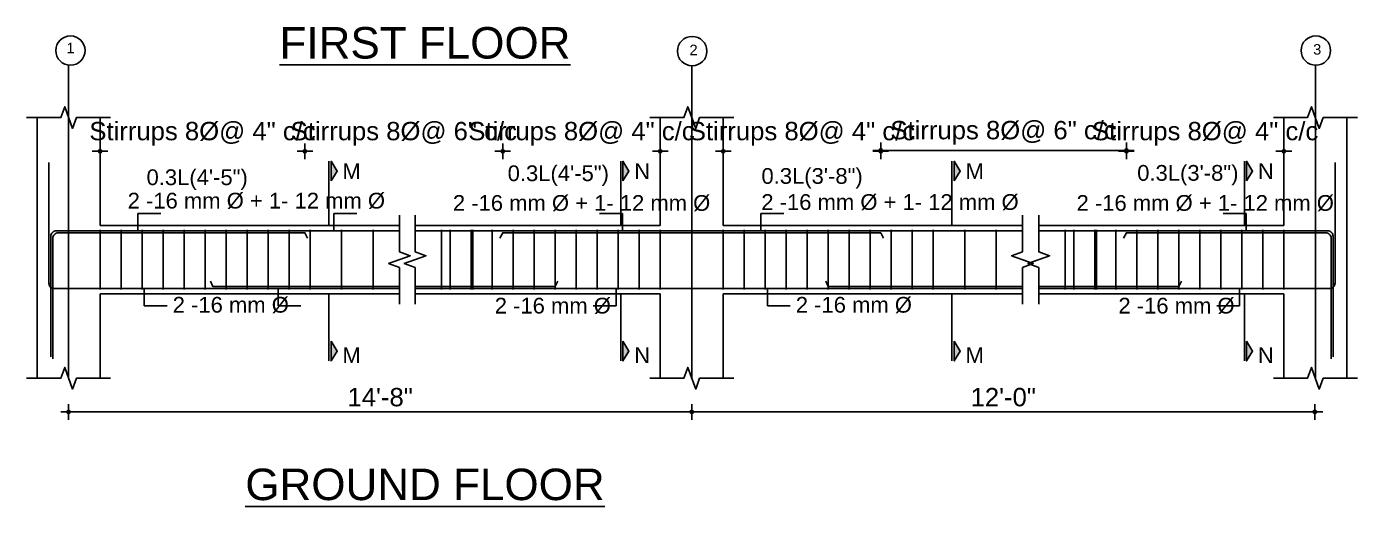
# Model space of a CAD drawing. Header units: inches. Extents: x 10143 to 33197, y -150 to 3760.
# Drawn here: x 14974 to 15481, y 893 to 1076 of the extents above; entities that cross this region are included whole.
import ezdxf
from ezdxf.enums import TextEntityAlignment as Align

# ---------------------------------------------------------------- set-up
doc = ezdxf.new("R2010")
doc.units = ezdxf.units.IN
doc.header["$LTSCALE"] = 0.5
doc.header["$MEASUREMENT"] = 0
doc.header["$PDMODE"] = 66
doc.layers.add('DIMENSION', color=5, linetype='Continuous')
doc.styles.add('1.8', font='times.ttf', dxfattribs={"width": 0.8, "height": 6})
doc.styles.add('style1', font='arial.ttf', dxfattribs={"height": 7})
doc.dimstyles.new('1.4', dxfattribs={"dimscale": 0, "dimtxt": 6, "dimasz": 0.5, "dimexe": 2, "dimexo": 9, "dimgap": 2, "dimtad": 1, "dimdec": 0, "dimlfac": 0.5, "dimzin": 3, "dimdsep": 46, "dimlunit": 4, "dimtxsty": '1.8', "dimblk": 'DIM', "dimcen": 3, "dimdle": 3, "dimse1": 1, "dimse2": 1, "dimclrd": 256, "dimclre": 256, "dimclrt": 7, "dimadec": 1, "dimazin": 2, "dimtfac": 1, "dimtdec": 0, "dimtix": 1, "dimtofl": 0, "dimtmove": 2, "dimatfit": 3, "dimldrblk": 'ARW', "dimfxl": 2, "dimfrac": 2, "dimtolj": 2, "dimtzin": 0, "dimarcsym": 0})

# ---------------------------------------------------------------- blocks, each defined once
blk = doc.blocks.new('DIM')
at = {"layer": 'DIMENSION'}
h = blk.add_hatch(color=256, dxfattribs=at)
h.paths.add_polyline_path([(0, 1.3), (0, 0), (1.3, 0, 0.414214)])
h.paths.add_polyline_path([(1.3, 0), (0, 0), (0, -1.3, 0.414214)])
h.paths.add_polyline_path([(0, 0), (-1.3, 0, 0.414214), (0, -1.3)])
h.paths.add_polyline_path([(0, 1.3, 0.414214), (-1.3, 0), (0, 0)])
for p, q in [((-6, 0), (6, 0)), ((0, 6), (0, -6))]:
    blk.add_line(p, q, dxfattribs=at)
blk.add_circle((0, 0), 1.28, dxfattribs=at)
blk = doc.blocks.new('*D2639')
at = {"lineweight": -2, "transparency": 16777216}
for p, q in [((15001.89, 1028.74), (15001.39, 1028.74)), ((15080.89, 1028.74), (15081.39, 1028.74))]:
    blk.add_line(p, q, dxfattribs=at)
at = {"layer": 'Defpoints', "color": 0, "transparency": 16777216}
for p in [(15080.39, 1028.74), (15002.39, 1016.76), (15080.39, 1012.2)]:
    blk.add_point(p, dxfattribs=at)
at = {"lineweight": -2, "transparency": 16777216, "xscale": 0.5, "yscale": 0.5, "zscale": 0.5}
blk.add_blockref('DIM', (15002.39, 1028.74), dxfattribs=at)
at = {"lineweight": -2, "transparency": 16777216, "xscale": 0.5, "yscale": 0.5, "zscale": 0.5, "rotation": 180}
blk.add_blockref('DIM', (15080.39, 1028.74), dxfattribs=at)
at = {"color": 7, "transparency": 16777216, "insert": (15041.39, 1035.4), "char_height": 7, "attachment_point": 5, "style": 'style1'}
blk.add_mtext('\\A2;Stirrups 8%%C@ 4" c/c', dxfattribs=at)
blk = doc.blocks.new('ARW')
at = {"layer": 'DIMENSION'}
blk.add_lwpolyline([(-0.5, 0, 0, 3, 0), (-5.5, 0, 0, 0, 0), (-0.5, 0, 0, 0, 0)], format="xyseb", dxfattribs=at)
blk = doc.blocks.new('*D2640')
at = {"lineweight": -2, "transparency": 16777216}
for p, q in [((15079.89, 1028.74), (15079.39, 1028.74)), ((15156.25, 1028.74), (15156.75, 1028.74))]:
    blk.add_line(p, q, dxfattribs=at)
at = {"layer": 'Defpoints', "color": 0, "transparency": 16777216}
for p in [(15155.75, 1028.74), (15080.39, 1012.2), (15155.75, 997.69)]:
    blk.add_point(p, dxfattribs=at)
at = {"lineweight": -2, "transparency": 16777216, "xscale": 0.5, "yscale": 0.5, "zscale": 0.5}
blk.add_blockref('DIM', (15080.39, 1028.74), dxfattribs=at)
at = {"lineweight": -2, "transparency": 16777216, "xscale": 0.5, "yscale": 0.5, "zscale": 0.5, "rotation": 180}
blk.add_blockref('DIM', (15155.75, 1028.74), dxfattribs=at)
at = {"color": 7, "transparency": 16777216, "insert": (15118.07, 1035.4), "char_height": 7, "attachment_point": 5, "style": 'style1'}
blk.add_mtext('\\A2;Stirrups 8%%C@ 6" c/c', dxfattribs=at)
blk = doc.blocks.new('*D2641')
at = {"lineweight": -2, "transparency": 16777216}
for p, q in [((15155.25, 1028.74), (15154.75, 1028.74)), ((15216.25, 1028.74), (15216.75, 1028.74))]:
    blk.add_line(p, q, dxfattribs=at)
at = {"layer": 'Defpoints', "color": 0, "transparency": 16777216}
for p in [(15215.75, 1028.74), (15215.75, 1015.2), (15155.75, 997.69)]:
    blk.add_point(p, dxfattribs=at)
at = {"lineweight": -2, "transparency": 16777216, "xscale": 0.5, "yscale": 0.5, "zscale": 0.5}
blk.add_blockref('DIM', (15155.75, 1028.74), dxfattribs=at)
at = {"lineweight": -2, "transparency": 16777216, "xscale": 0.5, "yscale": 0.5, "zscale": 0.5, "rotation": 180}
blk.add_blockref('DIM', (15215.75, 1028.74), dxfattribs=at)
at = {"color": 7, "transparency": 16777216, "insert": (15185.75, 1035.4), "char_height": 7, "attachment_point": 5, "style": 'style1'}
blk.add_mtext('\\A2;Stirrups 8%%C@ 4" c/c', dxfattribs=at)
blk = doc.blocks.new('*D2642')
at = {"lineweight": -2, "transparency": 16777216}
for p, q in [((15239.25, 1028.74), (15238.75, 1028.74)), ((15300.25, 1028.74), (15300.75, 1028.74))]:
    blk.add_line(p, q, dxfattribs=at)
at = {"layer": 'Defpoints', "color": 0, "transparency": 16777216}
for p in [(15239.75, 1028.74), (15239.75, 1015.2), (15299.75, 997.69)]:
    blk.add_point(p, dxfattribs=at)
at = {"lineweight": -2, "transparency": 16777216, "xscale": 0.5, "yscale": 0.5, "zscale": 0.5}
blk.add_blockref('DIM', (15239.75, 1028.74), dxfattribs=at)
at = {"lineweight": -2, "transparency": 16777216, "xscale": 0.5, "yscale": 0.5, "zscale": 0.5, "rotation": 180}
blk.add_blockref('DIM', (15299.75, 1028.74), dxfattribs=at)
at = {"color": 7, "transparency": 16777216, "insert": (15269.75, 1035.4), "char_height": 7, "attachment_point": 5, "style": 'style1'}
blk.add_mtext('\\A2;Stirrups 8%%C@ 4" c/c', dxfattribs=at)
blk = doc.blocks.new('*D2643')
at = {"lineweight": -2, "transparency": 16777216}
for p, q in [((15392.81, 1028.74), (15392.31, 1028.74)), ((15453.81, 1028.74), (15454.31, 1028.74))]:
    blk.add_line(p, q, dxfattribs=at)
at = {"layer": 'Defpoints', "color": 0, "transparency": 16777216}
for p in [(15453.31, 1028.74), (15453.31, 1015.2), (15393.31, 997.69)]:
    blk.add_point(p, dxfattribs=at)
at = {"lineweight": -2, "transparency": 16777216, "xscale": 0.5, "yscale": 0.5, "zscale": 0.5}
blk.add_blockref('DIM', (15393.31, 1028.74), dxfattribs=at)
at = {"lineweight": -2, "transparency": 16777216, "xscale": 0.5, "yscale": 0.5, "zscale": 0.5, "rotation": 180}
blk.add_blockref('DIM', (15453.31, 1028.74), dxfattribs=at)
at = {"color": 7, "transparency": 16777216, "insert": (15423.31, 1035.4), "char_height": 7, "attachment_point": 5, "style": 'style1'}
blk.add_mtext('\\A2;Stirrups 8%%C@ 4" c/c', dxfattribs=at)
blk = doc.blocks.new('*D2645')
at = {"lineweight": -2, "transparency": 16777216}
blk.add_line((15300.25, 1029.11), (15392.81, 1029.11), dxfattribs=at)
at = {"layer": 'Defpoints', "color": 0, "transparency": 16777216}
for p in [(15393.31, 1029.11), (15299.75, 997.69), (15393.31, 997.69)]:
    blk.add_point(p, dxfattribs=at)
at = {"lineweight": -2, "transparency": 16777216, "xscale": 0.5, "yscale": 0.5, "zscale": 0.5, "rotation": 180}
blk.add_blockref('DIM', (15299.75, 1029.11), dxfattribs=at)
at = {"lineweight": -2, "transparency": 16777216, "xscale": 0.5, "yscale": 0.5, "zscale": 0.5}
blk.add_blockref('DIM', (15393.31, 1029.11), dxfattribs=at)
at = {"color": 7, "transparency": 16777216, "insert": (15346.53, 1035.77), "char_height": 7, "attachment_point": 5, "style": 'style1'}
blk.add_mtext('\\A2;Stirrups 8%%C@ 6" c/c', dxfattribs=at)
blk = doc.blocks.new('*D2637')
at = {"lineweight": -2, "transparency": 16777216}
blk.add_line((14990.89, 929.43), (15227.25, 929.43), dxfattribs=at)
at = {"layer": 'Defpoints', "color": 0, "transparency": 16777216}
for p in [(14990.39, 942.24), (15227.75, 942.24), (15227.75, 929.43)]:
    blk.add_point(p, dxfattribs=at)
at = {"lineweight": -2, "transparency": 16777216, "xscale": 0.5, "yscale": 0.5, "zscale": 0.5, "rotation": 180}
blk.add_blockref('DIM', (14990.39, 929.43), dxfattribs=at)
at = {"lineweight": -2, "transparency": 16777216, "xscale": 0.5, "yscale": 0.5, "zscale": 0.5}
blk.add_blockref('DIM', (15227.75, 929.43), dxfattribs=at)
at = {"color": 7, "transparency": 16777216, "insert": (15109.07, 935.01), "char_height": 7, "attachment_point": 5, "style": 'style1'}
blk.add_mtext('\\A2;{\\fArial TUR|b0|i0|c162|p34;1}4{\\fArial TUR|b0|i0|c162|p34;\'-}8{\\fArial TUR|b0|i0|c162|p34;"}', dxfattribs=at)
blk = doc.blocks.new('*D2638')
at = {"lineweight": -2, "transparency": 16777216}
blk.add_line((15228.25, 929.43), (15464.6, 929.43), dxfattribs=at)
at = {"layer": 'Defpoints', "color": 0, "transparency": 16777216}
for p in [(15227.75, 942.24), (15465.1, 942.24), (15465.1, 929.43)]:
    blk.add_point(p, dxfattribs=at)
at = {"lineweight": -2, "transparency": 16777216, "xscale": 0.5, "yscale": 0.5, "zscale": 0.5, "rotation": 180}
blk.add_blockref('DIM', (15227.75, 929.43), dxfattribs=at)
at = {"lineweight": -2, "transparency": 16777216, "xscale": 0.5, "yscale": 0.5, "zscale": 0.5}
blk.add_blockref('DIM', (15465.1, 929.43), dxfattribs=at)
at = {"color": 7, "transparency": 16777216, "insert": (15346.42, 935.01), "char_height": 7, "attachment_point": 5, "style": 'style1'}
blk.add_mtext('\\A2;{\\fArial TUR|b0|i0|c162|p34;1}2{\\fArial TUR|b0|i0|c162|p34;\'-}0{\\fArial TUR|b0|i0|c162|p34;"}', dxfattribs=at)

msp = doc.modelspace()

# ---------------------------------------------------------------- hatches: boundary and pattern name
for points in [[(15090.38, 1024.98), (15090.38, 1017.48), (15092.69, 1021.23)], [(15201.54, 1024.98), (15201.54, 1017.48), (15203.85, 1021.23)], [(15327.73, 1024.98), (15327.73, 1017.48), (15330.04, 1021.23)], [(15439.11, 1024.98), (15439.11, 1017.48), (15441.42, 1021.23)], [(15090.38, 948.84), (15090.38, 956.35), (15092.69, 952.59)], [(15201.54, 948.84), (15201.54, 956.35), (15203.85, 952.59)], [(15327.73, 948.84), (15327.73, 956.35), (15330.04, 952.59)], [(15439.11, 948.84), (15439.11, 956.35), (15441.42, 952.59)]]:
    msp.add_hatch(color=256).paths.add_polyline_path(points)

# ---------------------------------------------------------------- linework, layer by layer
for p, q in [((14990.39, 1041.6), (14990.39, 1061.55)), ((15227.75, 1041.6), (15227.75, 1061.55)), ((15465.31, 1041.6), (15465.31, 1061.55)), ((14978.39, 974.44), (14978.39, 1041.6)), ((14990.39, 1041.6), (14990.39, 942.24)), ((15002.39, 1000.44), (15002.39, 1041.6)), ((15215.75, 1000.44), (15215.75, 1041.6)), ((15227.75, 1041.6), (15227.75, 942.24)), ((15239.75, 1000.44), (15239.75, 1041.6)), ((15453.31, 1000.44), (15453.31, 1041.6)), ((15465.31, 1041.6), (15465.31, 942.24)), ((15477.31, 997.69), (15477.31, 1041.6)), ((15089.53, 1000.44), (15089.53, 1024.93)), ((15200.69, 1000.44), (15200.69, 1024.93)), ((15326.88, 1000.44), (15326.88, 1024.93)), ((15438.26, 1000.44), (15438.26, 1024.93)), ((15002.39, 1000.44), (15116.39, 1000.44)), ((15002.39, 998.84), (15002.39, 976.04)), ((15010.39, 998.84), (15010.39, 976.04)), ((15018.39, 998.84), (15018.39, 976.04)), ((15026.39, 998.84), (15026.39, 976.04)), ((15034.39, 998.84), (15034.39, 976.04)), ((15042.39, 998.84), (15042.39, 976.04)), ((15050.39, 998.84), (15050.39, 976.04)), ((15058.39, 998.84), (15058.39, 976.04)), ((15066.39, 998.84), (15066.39, 976.04)), ((15074.39, 998.84), (15074.39, 976.04)), ((15082.39, 998.84), (15082.39, 976.04)), ((15094.39, 998.84), (15094.39, 976.04)), ((15106.39, 998.84), (15106.39, 976.04)), ((15122.39, 1000.44), (15215.75, 1000.44)), ((15132.39, 998.84), (15132.39, 976.04)), ((15135.75, 998.84), (15135.75, 976.04)), ((15143.75, 998.84), (15143.75, 976.04)), ((15144.39, 998.84), (15144.39, 976.04)), ((15151.75, 998.84), (15151.75, 976.04)), ((15159.75, 998.84), (15159.75, 976.04)), ((15167.75, 998.84), (15167.75, 976.04)), ((15175.75, 998.84), (15175.75, 976.04)), ((15183.75, 998.84), (15183.75, 976.04)), ((15191.75, 998.84), (15191.75, 976.04)), ((15199.75, 998.84), (15199.75, 976.04)), ((15207.75, 998.84), (15207.75, 976.04)), ((15215.75, 998.84), (15215.75, 976.04)), ((15353.75, 1000.44), (15239.75, 1000.44)), ((15239.75, 998.84), (15239.75, 976.04)), ((15247.75, 998.84), (15247.75, 976.04)), ((15255.75, 998.84), (15255.75, 976.04)), ((15263.75, 998.84), (15263.75, 976.04)), ((15271.75, 998.84), (15271.75, 976.04)), ((15279.75, 998.84), (15279.75, 976.04)), ((15287.75, 998.84), (15287.75, 976.04)), ((15295.75, 998.84), (15295.75, 976.04)), ((15303.75, 998.84), (15303.75, 976.04)), ((15311.75, 998.84), (15311.75, 976.04)), ((15319.75, 998.84), (15319.75, 976.04)), ((15331.75, 998.84), (15331.75, 976.04)), ((15343.75, 998.84), (15343.75, 976.04)), ((15359.96, 1000.44), (15453.31, 1000.44)), ((15369.96, 998.84), (15369.96, 976.04)), ((15373.31, 998.84), (15373.31, 976.04)), ((15381.31, 998.84), (15381.31, 976.04)), ((15381.96, 998.84), (15381.96, 976.04)), ((15389.31, 998.84), (15389.31, 976.04)), ((15397.31, 998.84), (15397.31, 976.04)), ((15405.31, 998.84), (15405.31, 976.04)), ((15413.31, 998.84), (15413.31, 976.04)), ((15421.31, 998.84), (15421.31, 976.04)), ((15429.31, 998.84), (15429.31, 976.04)), ((15437.31, 998.84), (15437.31, 976.04)), ((15445.31, 998.84), (15445.31, 976.04)), ((15453.31, 998.84), (15453.31, 976.04)), ((15227.75, 998.44), (15122.39, 998.44)), ((15227.75, 998.44), (15353.75, 998.44)), ((15465.31, 998.44), (15359.96, 998.44)), ((15477.31, 942.24), (15477.31, 997.69)), ((14978.39, 942.24), (14978.39, 974.44)), ((15002.39, 942.24), (15002.39, 974.44)), ((15002.39, 974.44), (15116.39, 974.44)), ((15089.53, 948.89), (15089.53, 974.44)), ((15227.75, 976.44), (15122.39, 976.44)), ((15122.39, 974.44), (15215.75, 974.44)), ((15200.69, 948.89), (15200.69, 974.44)), ((15215.75, 942.24), (15215.75, 974.44)), ((15227.75, 976.44), (15353.75, 976.44)), ((15353.75, 974.44), (15239.75, 974.44)), ((15239.75, 942.24), (15239.75, 974.44)), ((15326.88, 948.89), (15326.88, 974.44)), ((15465.31, 976.44), (15359.96, 976.44)), ((15359.96, 974.44), (15453.31, 974.44)), ((15438.26, 948.89), (15438.26, 974.44)), ((15453.31, 942.24), (15453.31, 974.44)), ((14990.39, 942.24), (14990.39, 962.2)), ((15227.75, 942.24), (15227.75, 962.2)), ((15465.31, 942.24), (15465.31, 962.2))]:
    msp.add_line(p, q)
for points in [[(15006.39, 1041.6), (14993.39, 1041.6), (14991.89, 1037.48), (14988.89, 1045.72), (14987.39, 1041.6), (14974.39, 1041.6)], [(15243.75, 1041.6), (15230.75, 1041.6), (15229.25, 1037.48), (15226.25, 1045.72), (15224.75, 1041.6), (15211.75, 1041.6)], [(15481.31, 1041.6), (15468.31, 1041.6), (15466.81, 1037.48), (15463.81, 1045.72), (15462.31, 1041.6), (15449.31, 1041.6)], [(15090.38, 1017.48), (15090.38, 1024.98), (15092.69, 1021.23), (15090.38, 1017.48)], [(15201.54, 1017.48), (15201.54, 1024.98), (15203.85, 1021.23), (15201.54, 1017.48)], [(15327.73, 1017.48), (15327.73, 1024.98), (15330.04, 1021.23), (15327.73, 1017.48)], [(15439.11, 1017.48), (15439.11, 1024.98), (15441.42, 1021.23), (15439.11, 1017.48)], [(15116.39, 1004.44), (15116.39, 990.44), (15120.51, 988.94), (15112.27, 985.94), (15116.39, 984.44), (15116.39, 970.44)], [(15116.39, 1004.44), (15116.39, 990.44), (15120.51, 988.94), (15112.27, 985.94), (15116.39, 984.44), (15116.39, 970.44)], [(15122.39, 1004.44), (15122.39, 990.44), (15126.51, 988.94), (15118.27, 985.94), (15122.39, 984.44), (15122.39, 970.44)], [(15122.39, 1004.44), (15122.39, 990.44), (15126.51, 988.94), (15118.27, 985.94), (15122.39, 984.44), (15122.39, 970.44)], [(15353.75, 1004.44), (15353.75, 990.44), (15349.62, 988.94), (15357.87, 985.94), (15353.75, 984.44), (15353.75, 970.44)], [(15353.75, 1004.44), (15353.75, 990.44), (15349.62, 988.94), (15357.87, 985.94), (15353.75, 984.44), (15353.75, 970.44)], [(15359.96, 1004.44), (15359.96, 990.44), (15364.08, 988.94), (15355.84, 985.94), (15359.96, 984.44), (15359.96, 970.44)], [(15359.96, 1004.44), (15359.96, 990.44), (15364.08, 988.94), (15355.84, 985.94), (15359.96, 984.44), (15359.96, 970.44)], [(14990.39, 998.44), (15116.39, 998.44)], [(14990.39, 997.69), (15080.39, 997.69), (15081.35, 995.69)], [(15154.7, 995.69), (15155.75, 997.69), (15227.75, 997.69)], [(15300.79, 995.69), (15299.75, 997.69), (15227.75, 997.69)], [(15392.27, 995.69), (15393.31, 997.69), (15465.31, 997.69)], [(15044.44, 979.19), (15045.39, 977.19), (15116.39, 977.19)], [(15176.7, 979.19), (15175.75, 977.19), (15122.39, 977.19)], [(15278.79, 979.19), (15279.75, 977.19), (15353.75, 977.19)], [(15414.27, 979.19), (15413.31, 977.19), (15359.96, 977.19)], [(15116.39, 976.44), (14990.39, 976.44)], [(15090.38, 956.35), (15090.38, 948.84), (15092.69, 952.59), (15090.38, 956.35)], [(15201.54, 956.35), (15201.54, 948.84), (15203.85, 952.59), (15201.54, 956.35)], [(15327.73, 956.35), (15327.73, 948.84), (15330.04, 952.59), (15327.73, 956.35)], [(15439.11, 956.35), (15439.11, 948.84), (15441.42, 952.59), (15439.11, 956.35)], [(15006.39, 942.24), (14993.39, 942.24), (14991.89, 938.12), (14988.89, 946.37), (14987.39, 942.24), (14974.39, 942.24)], [(15243.75, 942.24), (15230.75, 942.24), (15229.25, 938.12), (15226.25, 946.37), (15224.75, 942.24), (15211.75, 942.24)], [(15481.31, 942.24), (15468.31, 942.24), (15466.81, 938.12), (15463.81, 946.37), (15462.31, 942.24), (15449.31, 942.24)]]:
    msp.add_lwpolyline(points)
for points in [[(15002.39, 976.44), (14984.91, 976.44, -0.414214), (14982.89, 978.45), (14982.89, 1024.44)], [(15453.31, 976.44), (15470.8, 976.44, 0.414214), (15472.81, 978.45), (15472.81, 1024.44)], [(14983.64, 950.44), (14983.64, 996.42, -0.414214), (14985.66, 998.44), (15002.39, 998.44)], [(14984.39, 949.69), (14984.39, 995.67, -0.414214), (14986.41, 997.69), (15002.39, 997.69)], [(15472.06, 950.44), (15472.06, 996.42, 0.414214), (15470.05, 998.44), (15453.31, 998.44)], [(15471.31, 949.69), (15471.31, 995.67, 0.414214), (15469.3, 997.69), (15453.31, 997.69)]]:
    msp.add_lwpolyline(points, format="xyb")
for centre in [(14991.08, 1067.13), (15227.91, 1066.93), (15465.48, 1067.15)]:
    msp.add_circle(centre, 5.6)

# ---------------------------------------------------------------- texts
at = {"style": 'style1'}
for s, p in [('%%UFIRST FLOOR', (15126.14, 1070.1)), ('%%UGROUND FLOOR', (15126.14, 901.8))]:
    msp.add_text(s, height=12, dxfattribs=at).set_placement(p, align=Align.MIDDLE_CENTER)
for s, height, p in [('1', 4, (14989.56, 1066.14)), ('3', 4, (15464.45, 1065.6)), ('2', 4, (15226.89, 1065.38)), ('M', 6, (15094.69, 1018.14)), ('N', 6, (15205.85, 1018.14)), ('M', 6, (15332.04, 1018.14)), ('N', 6, (15443.41, 1018.14)), ('0.3L(4\'-5")', 6, (15020.07, 1015.86)), ('0.3L(4\'-5")', 6, (15157.63, 1017.38)), ('0.3L(3\'-8")', 6, (15254.31, 1016.35)), ('0.3L(3\'-8")', 6, (15397.44, 1017.52)), ('2 -16 mm %%C + 1- 12 mm %%C', 6, (15012.89, 1006.94)), ('2 -16 mm %%C + 1- 12 mm %%C', 6, (15136.77, 1006.06)), ('2 -16 mm %%C + 1- 12 mm %%C', 6, (15254.26, 1006.41)), ('2 -16 mm %%C + 1- 12 mm %%C', 6, (15374.34, 1006.06)), ('2 -16 mm %%C ', 6, (15030.04, 967.25)), ('2 -16 mm %%C ', 6, (15267.39, 967.25)), ('2 -16 mm %%C ', 6, (15152.71, 966.92)), ('2 -16 mm %%C ', 6, (15390.28, 966.92)), ('M', 6, (15094.69, 948.02)), ('N', 6, (15205.85, 948.02)), ('M', 6, (15332.04, 948.02)), ('N', 6, (15443.41, 948.02))]:
    msp.add_text(s, height=height, dxfattribs=at).set_placement(p)

# ---------------------------------------------------------------- dimensions: what is measured, and where the dimension line sits
for base, p1, p2, text, picture, middle in [((15080.39, 1028.74), (15002.39, 1016.76), (15080.39, 1012.2), 'Stirrups 8%%C@ 4" c/c', '*D2639', (15041.39, 1035.4)), ((15155.75, 1028.74), (15080.39, 1012.2), (15155.75, 997.69), 'Stirrups 8%%C@ 6" c/c', '*D2640', (15118.07, 1035.4)), ((15215.75, 1028.74), (15155.75, 997.69), (15215.75, 1015.2), 'Stirrups 8%%C@ 4" c/c', '*D2641', (15185.75, 1035.4)), ((15393.31, 1029.11), (15299.75, 997.69), (15393.31, 997.69), 'Stirrups 8%%C@ 6" c/c', '*D2645', (15346.53, 1035.77)), ((15453.31, 1028.74), (15393.31, 997.69), (15453.31, 1015.2), 'Stirrups 8%%C@ 4" c/c', '*D2643', (15423.31, 1035.4)), ((15227.75, 929.43), (14990.39, 942.24), (15227.75, 942.24), '{\\fArial TUR|b0|i0|c162|p34;1}4{\\fArial TUR|b0|i0|c162|p34;\'-}8{\\fArial TUR|b0|i0|c162|p34;"}', '*D2637', (15109.07, 935.01)), ((15465.1, 929.43), (15227.75, 942.24), (15465.1, 942.24), '{\\fArial TUR|b0|i0|c162|p34;1}2{\\fArial TUR|b0|i0|c162|p34;\'-}0{\\fArial TUR|b0|i0|c162|p34;"}', '*D2638', (15346.42, 935.01))]:
    dim = msp.add_linear_dim(base=base, p1=p1, p2=p2, text=text, dimstyle='1.4', override={"dimscale": 1, "dimtxsty": 'style1'})
    dim.commit()
    dim.dimension.update_dxf_attribs({"geometry": picture, "text_midpoint": middle})
dim = msp.add_linear_dim(base=(15239.75, 1028.74), p1=(15299.75, 997.69), p2=(15239.75, 1015.2), angle=180, text='Stirrups 8%%C@ 4" c/c', dimstyle='1.4', override={"dimscale": 1, "dimtxsty": 'style1'})
dim.commit()
dim.dimension.update_dxf_attribs({"geometry": '*D2642', "text_midpoint": (15269.75, 1035.4)})

# ---------------------------------------------------------------- leaders
for points in [[(15016.75, 998.84), (15016.75, 1005.04), (15025.47, 1005.04)], [(15091.43, 998.84), (15091.43, 1005.04), (15100.15, 1005.04)], [(15201.39, 998.84), (15201.39, 1005.04), (15192.67, 1005.04)], [(15254.1, 998.84), (15254.1, 1005.04), (15262.82, 1005.04)], [(15438.96, 998.84), (15438.96, 1005.04), (15430.24, 1005.04)], [(15019.23, 976.04), (15019.23, 969.83), (15027.95, 969.83)], [(15070.16, 976.04), (15070.16, 969.83), (15078.88, 969.83)], [(15198.91, 976.04), (15198.91, 969.83), (15190.19, 969.83)], [(15256.58, 976.04), (15256.58, 969.83), (15265.3, 969.83)], [(15436.47, 976.04), (15436.47, 969.83), (15427.75, 969.83)]]:
    msp.add_leader(points, dimstyle='1.4', override={"dimscale": 1, "dimtxsty": 'style1'})

doc.saveas('drawing.dxf')
